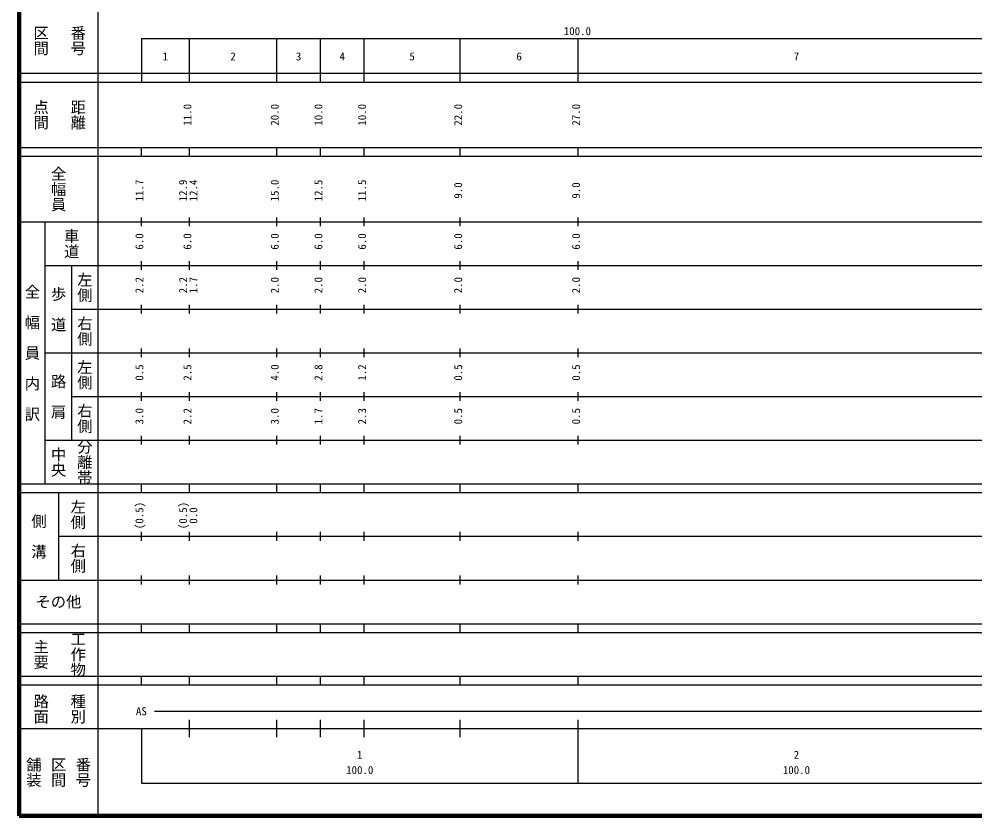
# Model space of a CAD drawing. Units: millimetres, scale not verified. Extents: x 40000 to 680000, y 20000 to 380000.
# Drawn here: x 40000 to 258868, y 20000 to 202409 of the extents above; entities that cross this region are included whole.
import ezdxf
from ezdxf.enums import TextEntityAlignment as Align

# ---------------------------------------------------------------- set-up
doc = ezdxf.new("R2010")
doc.units = ezdxf.units.MM
doc.header["$LTSCALE"] = 1000
doc.layers.add('M-TTL', color=2, linetype='Continuous', lineweight=140)
doc.layers.add('M-TTL-BAND', color=7, linetype='Continuous', lineweight=25)
doc.styles.add('@ＭＳ ゴシック', font='')
doc.styles.add('ＭＳ ゴシック', font='')
doc.styles.get('@ＭＳ ゴシック').set_extended_font_data('@MS Gothic')
doc.styles.get('ＭＳ ゴシック').set_extended_font_data('MS Gothic')

msp = doc.modelspace()

# ---------------------------------------------------------------- linework, layer by layer
at = {"layer": 'M-TTL'}
for p, q in [((40000, 380000), (40000, 20000)), ((40000, 20000), (680000, 20000))]:
    msp.add_line(p, q, dxfattribs=at)
at = {"layer": 'M-TTL-BAND'}
for p, q in [((58000, 370000), (58000, 20000)), ((68000, 198000), (579000, 198000)), ((68000, 198000), (68000, 188000)), ((79000, 188000), (79000, 198000)), ((99000, 188000), (99000, 198000)), ((109000, 188000), (109000, 198000)), ((119000, 188000), (119000, 198000)), ((141000, 188000), (141000, 198000)), ((168000, 188000), (168000, 198000)), ((40000, 190000), (579000, 190000)), ((40000, 188000), (579000, 188000)), ((40000, 173000), (579000, 173000)), ((68000, 171000), (68000, 173000)), ((79000, 171000), (79000, 173000)), ((99000, 171000), (99000, 173000)), ((109000, 171000), (109000, 173000)), ((119000, 171000), (119000, 173000)), ((141000, 171000), (141000, 173000)), ((168000, 171000), (168000, 173000)), ((40000, 171000), (579000, 171000)), ((40000, 156000), (579000, 156000)), ((46000, 96000), (46000, 156000)), ((68000, 155000), (68000, 157000)), ((79000, 155000), (79000, 157000)), ((99000, 155000), (99000, 157000)), ((109000, 155000), (109000, 157000)), ((119000, 155000), (119000, 157000)), ((141000, 155000), (141000, 157000)), ((168000, 155000), (168000, 157000)), ((68000, 145000), (68000, 147000)), ((79000, 145000), (79000, 147000)), ((99000, 145000), (99000, 147000)), ((109000, 145000), (109000, 147000)), ((119000, 145000), (119000, 147000)), ((141000, 145000), (141000, 147000)), ((168000, 145000), (168000, 147000)), ((46000, 146000), (579000, 146000)), ((52000, 146000), (52000, 106000)), ((52000, 136000), (579000, 136000)), ((68000, 135000), (68000, 137000)), ((79000, 135000), (79000, 137000)), ((99000, 135000), (99000, 137000)), ((109000, 135000), (109000, 137000)), ((119000, 135000), (119000, 137000)), ((141000, 135000), (141000, 137000)), ((168000, 135000), (168000, 137000)), ((68000, 125000), (68000, 127000)), ((79000, 125000), (79000, 127000)), ((99000, 125000), (99000, 127000)), ((109000, 125000), (109000, 127000)), ((119000, 125000), (119000, 127000)), ((141000, 125000), (141000, 127000)), ((168000, 125000), (168000, 127000)), ((46000, 126000), (579000, 126000)), ((68000, 115000), (68000, 117000)), ((79000, 115000), (79000, 117000)), ((99000, 115000), (99000, 117000)), ((109000, 115000), (109000, 117000)), ((119000, 115000), (119000, 117000)), ((141000, 115000), (141000, 117000)), ((168000, 115000), (168000, 117000)), ((52000, 116000), (579000, 116000)), ((46000, 106000), (579000, 106000)), ((68000, 105000), (68000, 107000)), ((79000, 105000), (79000, 107000)), ((99000, 105000), (99000, 107000)), ((109000, 105000), (109000, 107000)), ((119000, 105000), (119000, 107000)), ((141000, 105000), (141000, 107000)), ((168000, 105000), (168000, 107000)), ((40000, 96000), (579000, 96000)), ((68000, 94000), (68000, 96000)), ((79000, 94000), (79000, 96000)), ((99000, 94000), (99000, 96000)), ((109000, 94000), (109000, 96000)), ((119000, 94000), (119000, 96000)), ((141000, 94000), (141000, 96000)), ((168000, 94000), (168000, 96000)), ((40000, 94000), (579000, 94000)), ((49000, 94000), (49000, 74000)), ((49000, 84000), (579000, 84000)), ((68000, 83000), (68000, 85000)), ((79000, 83000), (79000, 85000)), ((99000, 83000), (99000, 85000)), ((109000, 83000), (109000, 85000)), ((119000, 83000), (119000, 85000)), ((141000, 83000), (141000, 85000)), ((168000, 83000), (168000, 85000)), ((68000, 73000), (68000, 75000)), ((79000, 73000), (79000, 75000)), ((99000, 73000), (99000, 75000)), ((109000, 73000), (109000, 75000)), ((119000, 73000), (119000, 75000)), ((141000, 73000), (141000, 75000)), ((168000, 73000), (168000, 75000)), ((40000, 74000), (579000, 74000)), ((40000, 64000), (579000, 64000)), ((68000, 62000), (68000, 64000)), ((79000, 62000), (79000, 64000)), ((99000, 62000), (99000, 64000)), ((109000, 62000), (109000, 64000)), ((119000, 62000), (119000, 64000)), ((141000, 62000), (141000, 64000)), ((168000, 62000), (168000, 64000)), ((40000, 62000), (579000, 62000)), ((40000, 52000), (579000, 52000)), ((68000, 50000), (68000, 52000)), ((79000, 50000), (79000, 52000)), ((99000, 50000), (99000, 52000)), ((109000, 50000), (109000, 52000)), ((119000, 50000), (119000, 52000)), ((141000, 50000), (141000, 52000)), ((168000, 50000), (168000, 52000)), ((40000, 50000), (579000, 50000)), ((71000, 44000), (554000, 44000)), ((79000, 38000), (79000, 42000)), ((99000, 38000), (99000, 42000)), ((109000, 38000), (109000, 42000)), ((119000, 38000), (119000, 42000)), ((141000, 38000), (141000, 42000)), ((168000, 27500), (168000, 42000)), ((40000, 40000), (579000, 40000)), ((68000, 40000), (68000, 27500)), ((68000, 27500), (579000, 27500))]:
    msp.add_line(p, q, dxfattribs=at)

# ---------------------------------------------------------------- texts
at = {"layer": 'M-TTL-BAND', "style": '@ＭＳ ゴシック'}
for s, p in [('区間', (45000, 197500)), ('番号', (53500, 197500)), ('点間', (45000, 180500)), ('距離', (53500, 180500)), ('全幅員', (49000, 163500)), ('車道', (52000, 151000)), ('左側', (55000, 141000)), ('全\u3000幅\u3000員\u3000内\u3000訳', (43000, 126000)), ('歩\u3000道', (49000, 136000)), ('右側', (55000, 131000)), ('左側', (55000, 121000)), ('路\u3000肩', (49000, 116000)), ('右側', (55000, 111000)), ('分離帯', (55000, 101000)), ('中央', (49000, 101000)), ('左側', (53500, 89000)), ('側\u3000溝', (44500, 84000)), ('右側', (53500, 79000)), ('工作物', (53500, 57000)), ('主要', (45000, 57000)), ('路面', (45000, 44500)), ('種別', (53500, 44500)), ('舗装', (43333, 30000)), ('区間', (49000, 30000)), ('番号', (54667, 30000))]:
    msp.add_text(s, height=2566, rotation=270, dxfattribs=at).set_placement(p, align=Align.MIDDLE_CENTER)
at = {"layer": 'M-TTL-BAND', "style": 'ＭＳ ゴシック'}
for s, p in [('100.0', (167844, 198195)), ('1', (73500, 192405)), ('2', (89000, 192405)), ('3', (104000, 192405)), ('4', (114000, 192405)), ('5', (130000, 192405)), ('6', (154500, 192405)), ('7', (218000, 192405)), ('AS', (68000, 42500)), ('1', (118000, 32523)), ('2', (218000, 32523)), ('100.0', (118000, 29033)), ('100.0', (218000, 29033))]:
    msp.add_text(s, height=1833, dxfattribs=at).set_placement(p, align=Align.BOTTOM_CENTER)
for s, p in [('11.0', (80000, 180500)), ('20.0', (100000, 180500)), ('10.0', (110000, 180500)), ('10.0', (120000, 180500)), ('22.0', (142000, 180500)), ('27.0', (169000, 180500)), ('11.7', (69000, 163174)), ('12.9', (79000, 163174)), ('12.4', (81370, 163174)), ('15.0', (100000, 163174)), ('12.5', (110000, 163174)), ('11.5', (120000, 163174)), ('9.0', (142000, 163174)), ('9.0', (169000, 163174)), ('6.0', (69000, 151500)), ('6.0', (80000, 151500)), ('6.0', (100000, 151500)), ('6.0', (110000, 151500)), ('6.0', (120000, 151500)), ('6.0', (142000, 151500)), ('6.0', (169000, 151500)), ('2.2', (69000, 141500)), ('2.2', (79000, 141500)), ('1.7', (81370, 141500)), ('2.0', (100000, 141500)), ('2.0', (110000, 141500)), ('2.0', (120000, 141500)), ('2.0', (142000, 141500)), ('2.0', (169000, 141500)), ('0.5', (69000, 121500)), ('2.5', (80000, 121500)), ('4.0', (100000, 121500)), ('2.8', (110000, 121500)), ('1.2', (120000, 121500)), ('0.5', (142000, 121500)), ('0.5', (169000, 121500)), ('3.0', (69000, 111500)), ('2.2', (80000, 111500)), ('3.0', (100000, 111500)), ('1.7', (110000, 111500)), ('2.3', (120000, 111500)), ('0.5', (142000, 111500)), ('0.5', (169000, 111500)), ('(0.5)', (69000, 88764)), ('(0.5)', (79000, 88764)), ('0.0', (81370, 88764))]:
    msp.add_text(s, height=1833, rotation=90, dxfattribs=at).set_placement(p, align=Align.BOTTOM_CENTER)
msp.add_text('その他', height=2566, dxfattribs=at).set_placement((49000, 69000), align=Align.MIDDLE_CENTER)

doc.saveas('drawing.dxf')
